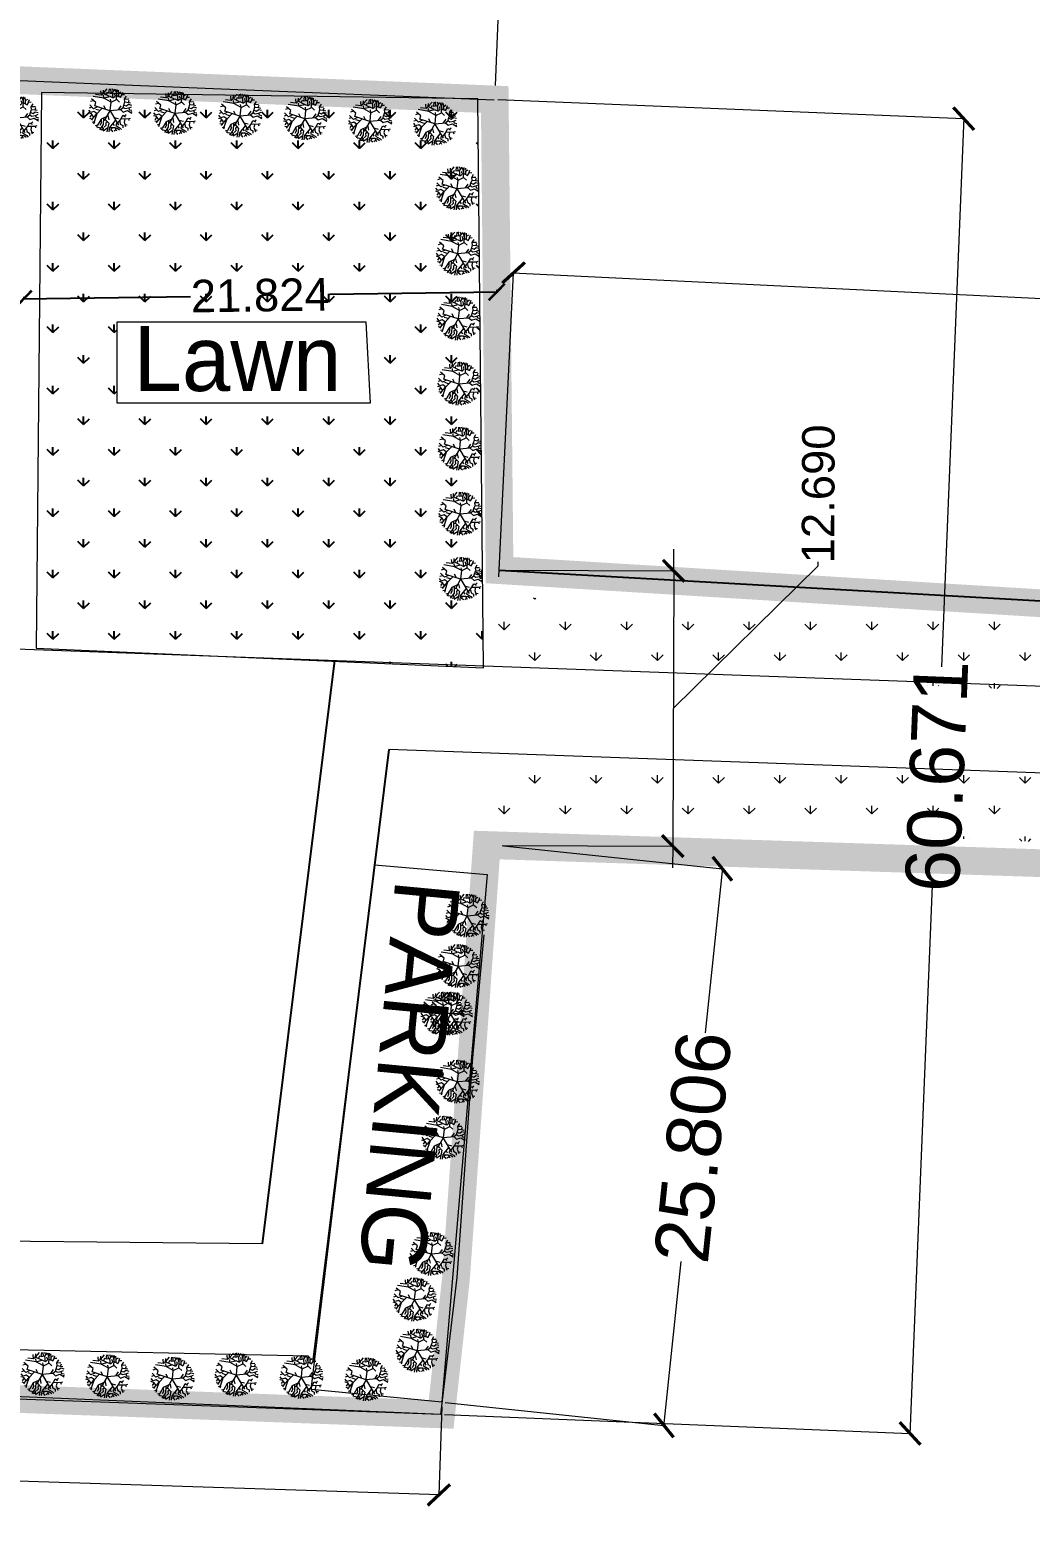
# Model space of a CAD drawing. Extents: x 4380 to 4772, y -521 to -208.
# Drawn here: x 4606.1 to 4652.3, y -416.6 to -347.7 of the extents above; entities that cross this region are included whole.
import ezdxf

# ---------------------------------------------------------------- set-up
doc = ezdxf.new("R2010")
doc.units = 0
doc.header["$LTSCALE"] = 40
doc.header["$MEASUREMENT"] = 0
doc.header["$PDMODE"] = 32
doc.header["$PDSIZE"] = 0.02
doc.layers.get('0').update_dxf_attribs({"linetype": 'CONTINUOUS'})
doc.layers.get('Defpoints').update_dxf_attribs({"linetype": 'CONTINUOUS'})
for name, color, linetype, lineweight in [('BW', 1, 'CONTINUOUS', 9), ('Dimension', 251, 'CONTINUOUS', 9), ('Grass', 82, 'CONTINUOUS', 13), ('ROAD', 7, 'CONTINUOUS', 5), ('Stair', 2, 'CONTINUOUS', 15), ('Text', 7, 'CONTINUOUS', 20), ('TR', 92, 'CONTINUOUS', 5)]:
    doc.layers.add(name, color=color, linetype=linetype, lineweight=lineweight)
doc.layers.add('dimen', color=7, linetype='CONTINUOUS')
doc.layers.add('lawn', color=92, linetype='CONTINUOUS')
doc.styles.add('dim-stylus bt', font='arial.ttf')
doc.styles.add('STYLE9', font='')
doc.styles.get('STYLE9').set_extended_font_data('Century Gothic')
doc.dimstyles.new('Tabrej', dxfattribs={"dimtxt": 0.32, "dimasz": 0.2, "dimexe": 1.38778e-17, "dimexo": 0.15, "dimgap": 0.09, "dimtad": 0, "dimdec": 3, "dimzin": 0, "dimdsep": 46, "dimtxsty": 'dim-stylus bt', "dimblk": 'ARCHTICK', "dimcen": 0, "dimdle": 0.05, "dimclrd": 256, "dimclre": 256, "dimclrt": 7, "dimadec": 0, "dimazin": 0, "dimtfac": 1, "dimtdec": 3, "dimtofl": 0, "dimtmove": 0, "dimatfit": 1, "dimfxl": 0, "dimtolj": 1, "dimtzin": 0, "dimlwd": -1, "dimlwe": -1, "dimarcsym": 0})
pattern_1 = [(90, (-1290.4887, -3100.5974), (-1.41421356, 1.41421356), [0.375, -2.4534271]), (45, (-1290.4887, -3100.5974), (-1.41421356, 1.41421356), [0.375, -1.625]), (135, (-1290.4887, -3100.5974), (-1.41421356, -1.41421356), [0.375, -1.625])]

# ---------------------------------------------------------------- blocks, each defined once
blk = doc.blocks.new('_ArchTick')
at = {"color": 0, "const_width": 0.15}
blk.add_lwpolyline([(-0.5, -0.5), (0.5, 0.5)], dxfattribs=at)
blk = doc.blocks.new('*D43')
at = {"layer": 'Defpoints', "color": 0, "transparency": 16777216}
for p in [(4542.18, -408.359), (4625.125, -411.073), (4624.987, -415.288)]:
    blk.add_point(p, dxfattribs=at)
at = {"layer": 'Dimension', "transparency": 16777216}
for p, q in [((4542.175, -408.509), (4542.042, -412.574)), ((4625.12, -411.223), (4624.987, -415.288)), ((4541.992, -412.572), (4568.233, -413.431)), ((4625.037, -415.29), (4578.794, -413.776))]:
    blk.add_line(p, q, dxfattribs=at)
for p, rotation in [((4542.042, -412.574), 178.1259233630659), ((4624.987, -415.288), 358.1259233630659)]:
    blk.add_blockref('_ArchTick', p, dxfattribs=dict(at, rotation=rotation))
at = {"layer": 'Dimension', "color": 7, "transparency": 16777216, "insert": (4573.513, -413.604), "char_height": 2.5, "attachment_point": 5, "rotation": 358.12592, "style": 'dim-stylus bt'}
blk.add_mtext('\\A1;82.989', dxfattribs=at)
blk = doc.blocks.new('*D49')
at = {"layer": 'Defpoints', "color": 0, "transparency": 16777216}
for p in [(4627.76, -346.535), (4557.62, -347.547), (4627.598, -350.452)]:
    blk.add_point(p, dxfattribs=at)
at = {"layer": 'Dimension', "transparency": 16777216}
for p, q in [((4557.626, -347.397), (4557.782, -343.63)), ((4557.732, -343.628), (4596.629, -345.243)), ((4627.81, -346.537), (4607.163, -345.68)), ((4627.604, -350.302), (4627.76, -346.535))]:
    blk.add_line(p, q, dxfattribs=at)
for p, rotation in [((4557.782, -343.63), 177.6228425323131), ((4627.76, -346.535), 357.6228425323131)]:
    blk.add_blockref('_ArchTick', p, dxfattribs=dict(at, rotation=rotation))
at = {"layer": 'Dimension', "color": 7, "transparency": 16777216, "insert": (4601.912, -345.078), "char_height": 2.5, "attachment_point": 5, "rotation": 357.62284, "style": 'dim-stylus bt'}
blk.add_mtext('\\A1;70.038', dxfattribs=at)
blk = doc.blocks.new('*D50')
at = {"layer": 'Defpoints', "color": 0, "transparency": 16777216}
for p in [(4730.548, -363.889), (4627.748, -373.111), (4729.862, -378.057)]:
    blk.add_point(p, dxfattribs=at)
at = {"layer": 'Dimension', "transparency": 16777216}
for p, q in [((4627.755, -372.961), (4628.434, -358.943)), ((4628.384, -358.94), (4673.37, -361.119)), ((4730.598, -363.891), (4685.612, -361.712)), ((4729.869, -377.907), (4730.548, -363.889))]:
    blk.add_line(p, q, dxfattribs=at)
for p, rotation in [((4628.434, -358.943), 177.2269852814741), ((4730.548, -363.889), 357.2269852814741)]:
    blk.add_blockref('_ArchTick', p, dxfattribs=dict(at, rotation=rotation))
at = {"layer": 'Dimension', "color": 7, "transparency": 16777216, "insert": (4679.491, -361.416), "char_height": 2.5, "attachment_point": 5, "rotation": 357.22699, "style": 'dim-stylus bt'}
blk.add_mtext('\\A1;102.234', dxfattribs=at)
blk = doc.blocks.new('SHRUB4')
at = {"layer": 'TR'}
for p, q in [((-0.0414, 0.0723), (-0.0683, 0.0756)), ((-0.0414, 0.0723), (-0.0435, 0.0921)), ((-0.0325, 0.0806), (-0.0414, 0.0723)), ((-0.0325, 0.0806), (-0.0146, 0.1012)), ((-0.0325, 0.0806), (-0.0318, 0.0954)), ((-0.0042, 0.0665), (-0.0325, 0.0806)), ((-0.0304, 0.0599), (-0.0312, 0.0723)), ((-0.0181, 0.0756), (-0.0132, 0.0872)), ((-0.0063, 0.0815), (-0.0042, 0.1012)), ((0.0095, 0.0839), (-0.0063, 0.0815)), ((0.0033, 0.0839), (0.0019, 0.1021)), ((0.0143, 0.0913), (0.0095, 0.1012)), ((0.0102, 0.0839), (0.0219, 0.0996)), ((0.0129, 0.0599), (0.0102, 0.0839)), ((0.0143, 0.0607), (0.0233, 0.069)), ((0.0233, 0.069), (0.0191, 0.0806)), ((0.0295, 0.0764), (0.0239, 0.0979)), ((0.0287, 0.0524), (0.0316, 0.0988)), ((0.0302, 0.0707), (0.0467, 0.0624)), ((0.0398, 0.0822), (0.0384, 0.0954)), ((0.0391, 0.0815), (0.0495, 0.088)), ((0.0391, 0.0674), (0.0391, 0.0815)), ((0.0467, 0.0624), (0.0543, 0.0748)), ((0.0536, 0.0756), (0.057, 0.0864)), ((0.0543, 0.0748), (0.0659, 0.0756)), ((-0.0903, -0.0079), (-0.0993, 0.0037)), ((-0.0849, 0.0169), (-0.098, 0.0128)), ((-0.0772, 0.0095), (-0.0951, 0.0277)), ((-0.078, 0.0467), (-0.0917, 0.0425)), ((-0.0662, 0.0384), (-0.0862, 0.0549)), ((-0.0298, 0.0582), (-0.0793, 0.0665)), ((-0.0587, 0.0178), (-0.0772, 0.0095)), ((-0.0711, 0.0227), (-0.0662, 0.0384)), ((-0.0022, 0.0004), (-0.0711, 0.0226)), ((-0.0491, 0.002), (-0.0662, 0.007)), ((-0.0387, 0.0111), (-0.0628, -0.0137)), ((-0.0304, 0.0591), (-0.0042, 0.0665)), ((0.0033, 0.0401), (-0.0298, 0.0582)), ((-0.0215, 0.007), (-0.0298, 0.0235)), ((-0.0022, 0.0004), (-0.0277, -0.0451)), ((-0.0029, 0.0674), (0.0129, 0.0599)), ((-0.0009, 0.0019), (0.0033, 0.0401)), ((-0.0009, 0.0019), (0.0467, 0.0062)), ((0.0033, 0.0409), (0.0006, 0.0533)), ((0.0033, 0.0401), (0.0287, 0.0524)), ((0.0287, 0.0533), (0.0426, 0.0401)), ((0.0377, 0.0053), (0.0501, 0.0227)), ((0.0467, 0.0062), (0.0591, 0.0161)), ((0.0467, 0.0062), (0.0597, -0.0054)), ((0.0591, 0.0161), (0.0618, 0.026)), ((0.0591, 0.0161), (0.068, 0.0103)), ((0.0597, -0.0054), (0.079, 0.0012)), ((0.0618, 0.026), (0.0674, 0.0409)), ((0.0618, 0.0268), (0.0742, 0.0227)), ((0.0659, 0.0533), (0.0742, 0.0674)), ((0.0674, 0.0417), (0.0659, 0.0533)), ((0.0666, 0.0541), (0.0846, 0.0549)), ((0.0674, 0.0409), (0.0832, 0.0392)), ((0.068, 0.0103), (0.0846, 0.0136)), ((0.0742, 0.0227), (0.0838, 0.0302)), ((0.079, 0.0012), (0.099, -0.0112)), ((0.0832, 0.0392), (0.0873, 0.05)), ((0.0832, 0.0392), (0.0936, 0.0367)), ((0.0838, 0.0302), (0.0976, 0.0268)), ((0.0846, 0.0136), (0.0969, 0.0186)), ((0.0846, 0.0136), (0.0866, 0.0053)), ((0.0866, 0.0053), (0.0997, 0.0029)), ((-0.0869, -0.0145), (-0.1, -0.0104)), ((-0.0951, -0.0021), (-0.0986, -0.0037)), ((-0.0849, -0.0153), (-0.0945, -0.0285)), ((-0.0849, -0.0377), (-0.0945, -0.036)), ((-0.0759, -0.0029), (-0.0903, -0.0079)), ((-0.0772, -0.0277), (-0.0876, -0.0426)), ((-0.0766, -0.0285), (-0.0869, -0.0145)), ((-0.0752, -0.0509), (-0.0841, -0.0534)), ((-0.0738, -0.0509), (-0.0772, -0.0608)), ((-0.0635, -0.0128), (-0.0766, -0.0285)), ((-0.0628, -0.012), (-0.0759, -0.0029)), ((-0.0628, -0.0137), (-0.0752, -0.0509)), ((-0.0593, -0.0657), (-0.0697, -0.0691)), ((-0.0601, -0.0666), (-0.0635, -0.0773)), ((-0.0429, -0.0384), (-0.0593, -0.0657)), ((-0.0325, -0.0633), (-0.0497, -0.0872)), ((-0.0422, -0.0566), (-0.0483, -0.0674)), ((-0.0167, -0.0261), (-0.0429, -0.0384)), ((-0.0429, -0.0384), (-0.0422, -0.0566)), ((-0.0318, -0.0335), (-0.0325, -0.0633)), ((-0.0202, -0.0674), (-0.0277, -0.0756)), ((-0.0242, -0.0393), (-0.0077, -0.0566)), ((-0.0146, -0.0509), (-0.0215, -0.055)), ((-0.0215, -0.055), (-0.0202, -0.0674)), ((-0.0077, -0.0566), (-0.016, -0.0971)), ((-0.0119, -0.022), (-0.0077, -0.0409)), ((0.0219, -0.0442), (-0.0036, -0.0765)), ((-0.0015, -0.0005), (0.0369, -0.0654)), ((0.0116, -0.0599), (0.0171, -0.0682)), ((0.0164, -0.0302), (0.037, -0.036)), ((0.0295, -0.0541), (0.0247, -0.0674)), ((0.0247, -0.0674), (0.0453, -0.0798)), ((0.0336, -0.0583), (0.0501, -0.0368)), ((0.0439, -0.0483), (0.046, -0.0615)), ((0.046, -0.0615), (0.0577, -0.0682)), ((0.0495, -0.0368), (0.0584, -0.0203)), ((0.0501, -0.0368), (0.0832, -0.036)), ((0.0577, -0.0682), (0.0577, -0.079)), ((0.0584, -0.0203), (0.0694, -0.0269)), ((0.0666, -0.0368), (0.0632, -0.0517)), ((0.0632, -0.0517), (0.0701, -0.0723)), ((0.0653, -0.0624), (0.0784, -0.0649)), ((0.0659, -0.0236), (0.0735, -0.0169)), ((0.0832, -0.0368), (0.0928, -0.0335)), ((0.0832, -0.036), (0.0853, -0.0442)), ((0.0915, -0.0062), (0.1004, -0.0029)), ((-0.0559, -0.0765), (-0.0601, -0.0781)), ((-0.0435, -0.0798), (-0.0559, -0.0765)), ((-0.0352, -0.0848), (-0.0429, -0.0889)), ((-0.0387, -0.0723), (-0.0325, -0.0806)), ((-0.0325, -0.0806), (-0.0352, -0.0906)), ((-0.0119, -0.079), (-0.0325, -0.093)), ((-0.0036, -0.0765), (-0.0063, -0.0971)), ((-0.0029, -0.0773), (0.0205, -0.0773)), ((0.0088, -0.079), (0.0006, -0.0872)), ((0.0006, -0.0872), (0.0102, -0.0922)), ((0.0102, -0.0922), (0.0075, -0.0963)), ((0.0247, -0.0872), (0.0171, -0.0938)), ((0.0205, -0.0773), (0.0287, -0.0922)), ((0.0212, -0.0773), (0.0322, -0.0798)), ((0.0322, -0.0798), (0.0426, -0.0872)), ((0.0453, -0.0798), (0.0515, -0.0864))]:
    blk.add_line(p, q, dxfattribs=at)
blk = doc.blocks.new('*D51')
at = {"layer": 'Defpoints', "color": 0, "transparency": 16777216}
for p in [(4627.821, -385.345), (4625.127, -411.011), (4635.372, -412.086)]:
    blk.add_point(p, dxfattribs=at)
at = {"layer": 'Dimension', "transparency": 16777216}
for p, q in [((4627.97, -385.361), (4638.066, -386.421)), ((4638.071, -386.371), (4637.272, -393.982)), ((4635.367, -412.136), (4636.166, -404.524)), ((4625.276, -411.026), (4635.372, -412.086))]:
    blk.add_line(p, q, dxfattribs=at)
for p, rotation in [((4638.066, -386.421), 84.00789159679694), ((4635.372, -412.086), 264.0078915967969)]:
    blk.add_blockref('_ArchTick', p, dxfattribs=dict(at, rotation=rotation))
at = {"layer": 'Dimension', "color": 7, "transparency": 16777216, "insert": (4636.719, -399.253), "char_height": 2.5, "attachment_point": 5, "rotation": 84.00789, "style": 'dim-stylus bt'}
blk.add_mtext('\\A1;25.806', dxfattribs=at)
blk = doc.blocks.new('*D54')
at = {"layer": 'Defpoints', "color": 0, "transparency": 16777216}
for p in [(4627.806, -372.655), (4627.758, -385.345), (4635.776, -385.375)]:
    blk.add_point(p, dxfattribs=at)
at = {"layer": 'Dimension', "transparency": 16777216}
for p, q in [((4635.824, -372.686), (4635.828, -371.686)), ((4627.956, -372.656), (4635.824, -372.686)), ((4635.824, -372.686), (4635.776, -385.375)), ((4635.8, -379.031), (4642.486, -372.45)), ((4642.486, -372.45), (4642.487, -372.27)), ((4627.908, -385.346), (4635.776, -385.375)), ((4635.776, -385.375), (4635.772, -386.375))]:
    blk.add_line(p, q, dxfattribs=at)
for p, rotation in [((4635.824, -372.686), 269.7829599271652), ((4635.776, -385.375), 89.78295992716521)]:
    blk.add_blockref('_ArchTick', p, dxfattribs=dict(at, rotation=rotation))
at = {"layer": 'Dimension', "color": 7, "transparency": 16777216, "insert": (4642.499, -369.139), "char_height": 1.5, "attachment_point": 5, "rotation": 89.78296, "style": 'dim-stylus bt'}
blk.add_mtext('\\A1;12.690', dxfattribs=at)
blk = doc.blocks.new('*D57')
at = {"layer": 'Defpoints', "color": 0, "transparency": 16777216}
for p in [(4627.654, -359.586), (4605.832, -359.899), (4627.657, -359.83)]:
    blk.add_point(p, dxfattribs=at)
at = {"layer": 'dimen', "transparency": 16777216}
for p, q in [((4605.786, -360.144), (4613.534, -360.033)), ((4605.835, -360.049), (4605.836, -360.144)), ((4627.707, -359.83), (4619.96, -359.941)), ((4627.656, -359.736), (4627.657, -359.83))]:
    blk.add_line(p, q, dxfattribs=at)
at = {"layer": 'dimen', "transparency": 16777216, "xscale": 0.75, "yscale": 0.75, "zscale": 0.75}
for p, rotation in [((4627.657, -359.83), 0.8226097167320927), ((4605.836, -360.144), 180.8226097167321)]:
    blk.add_blockref('_ArchTick', p, dxfattribs=dict(at, rotation=rotation))
at = {"layer": 'dimen', "color": 7, "transparency": 16777216, "insert": (4616.747, -359.987), "char_height": 1.5, "attachment_point": 5, "rotation": 0.82261, "style": 'dim-stylus bt'}
blk.add_mtext('\\A1;21.824', dxfattribs=at)
blk = doc.blocks.new('*D59')
at = {"layer": 'Defpoints', "color": 0, "transparency": 16777216}
for p in [(4627.565, -350.955), (4625.092, -411.576), (4646.728, -412.458)]:
    blk.add_point(p, dxfattribs=at)
at = {"layer": 'Dimension', "transparency": 16777216}
for p, q in [((4627.715, -350.961), (4649.201, -351.837)), ((4649.203, -351.787), (4648.171, -377.107)), ((4646.726, -412.508), (4647.759, -387.188)), ((4625.242, -411.582), (4646.728, -412.458))]:
    blk.add_line(p, q, dxfattribs=at)
for p, rotation in [((4649.201, -351.837), 87.66394582366166), ((4646.728, -412.458), 267.6639458236617)]:
    blk.add_blockref('_ArchTick', p, dxfattribs=dict(at, rotation=rotation))
at = {"layer": 'Dimension', "color": 7, "transparency": 16777216, "insert": (4647.965, -382.148), "char_height": 2.5, "attachment_point": 5, "rotation": 87.66395, "style": 'dim-stylus bt'}
blk.add_mtext('\\A1;60.671', dxfattribs=at)

msp = doc.modelspace()

# ---------------------------------------------------------------- hatches: boundary and pattern name
at = {"layer": 'Grass'}
h = msp.add_hatch(dxfattribs=at)
h.set_pattern_fill('GRASS', color=256, scale=2, style=0)
h.set_pattern_definition(pattern_1)
edge = h.paths.add_edge_path()
edge.add_line((4720.8779, -380.6886), (4721.012, -378.4321))
edge.add_line((4721.012, -378.4321), (4627.7477, -373.8603))
edge.add_line((4627.7477, -373.8603), (4627.5719, -377.0951))
edge.add_line((4627.5719, -377.0951), (4721.7917, -381.2252))
edge.add_line((4721.7917, -381.2252), (4720.3569, -381.1585))
edge.add_arc((4720.3788, -380.659), 0.5, 267.490054, 356.604207)
h = msp.add_hatch(dxfattribs=at)
h.set_pattern_fill('GRASS', color=256, scale=2, style=0)
h.set_pattern_definition(pattern_1)
h.paths.add_polyline_path([(4627.2307, -384.1008), (4627.3785, -381.0905), (4720.004, -385.1241), (4720.2255, -388.048)])
at = {"layer": 'lawn'}
h = msp.add_hatch(dxfattribs=at)
h.set_pattern_fill('GRASS', color=256, scale=2, style=0)
h.set_pattern_definition([(90, (-1007.2447, -2072.8997), (-1.41421356, 1.41421356), [0.375, -2.4534271]), (45, (-1007.2447, -2072.8997), (-1.41421356, 1.41421356), [0.375, -1.625]), (135, (-1007.2447, -2072.8997), (-1.41421356, -1.41421356), [0.375, -1.625])])
h.paths.add_polyline_path([(4626.7809, -350.9229), (4606.6582, -350.6358), (4606.4136, -376.2452), (4627.0456, -377.1543)])
h.paths.add_polyline_path([(4610.146, -361.2023), (4610.146, -364.9574), (4621.8157, -364.9574), (4621.6217, -361.2023)], flags=16)

# ---------------------------------------------------------------- linework, layer by layer
at = {"layer": 'BW', "linetype": 'Continuous', "ltscale": 0.03, "const_width": 1.28}
for points in [[(4729.8849, -377.4322), (4692.0862, -376.2966), (4661.2192, -374.6976), (4627.7878, -372.6542), (4627.5652, -350.9546), (4601.5132, -349.8986), (4557.5872, -348.0496), (4558.3692, -331.7846), (4559.5772, -305.7976), (4560.9152, -288.1036), (4573.7222, -287.8726), (4574.3192, -270.2576), (4574.9352, -240.9616), (4546.8002, -240.2206), (4502.1282, -238.4496)], [(4506.4562, -472.0226), (4537.5022, -483.9076), (4539.8662, -447.7506), (4542.1472, -408.8616), (4564.8872, -408.8686), (4592.7402, -410.3996), (4625.0922, -411.5756), (4625.7822, -405.2556), (4627.1982, -385.3266), (4661.3712, -386.4466), (4691.3542, -387.5886), (4724.3462, -389.4806)]]:
    msp.add_lwpolyline(points, dxfattribs=at)
at = {"layer": 'dimen'}
for p, q in [((4627.7878, -372.6542), (4692.0862, -376.2966)), ((4620.1687, -376.8261), (4616.8311, -403.7071)), ((4622.6834, -380.9201), (4619.1735, -409.1891))]:
    msp.add_line(p, q, dxfattribs=at)
at = {"layer": 'Dimension'}
for points in [[(4524.4967, -239.3489), (4546.8327, -240.2344), (4560.9002, -240.6049), (4574.9053, -240.9737), (4574.6597, -255.6234), (4574.3517, -270.2714), (4573.7547, -287.8864), (4560.9477, -288.1174), (4560.2787, -296.9644), (4559.6097, -305.8114), (4559.0057, -318.8049), (4558.4017, -331.7984), (4558.0107, -339.9309), (4557.6821, -348.0668), (4568.5368, -348.6694), (4579.5827, -348.9879), (4601.5457, -349.9124), (4614.5717, -350.4404), (4627.5352, -350.9688)], [(4627.0544, -389.4652), (4626.5227, -395.3049), (4625.8147, -405.2694), (4625.0624, -411.5844), (4608.9487, -411.0014), (4592.7727, -410.4134), (4578.8462, -409.6479), (4564.9197, -408.8824), (4553.5497, -408.8789), (4542.1797, -408.8754), (4541.0392, -428.3199), (4539.8987, -447.7644), (4538.7167, -465.8429), (4537.5594, -483.8639), (4522.0117, -477.9789)]]:
    msp.add_lwpolyline(points, dxfattribs=at)
at = {"layer": 'Grass'}
for points in [[(4626.7809, -350.9229), (4606.6582, -350.6358), (4606.4136, -376.2452), (4627.0456, -377.1543)], [(4610.146, -361.2023), (4621.6217, -361.2023), (4621.8157, -364.9574), (4610.146, -364.9574)], [(4622.0231, -386.2388), (4627.2111, -386.6833), (4625.1268, -411.0105), (4619.1012, -410.4245)]]:
    msp.add_lwpolyline(points, close=True, dxfattribs=at)
at = {"layer": 'ROAD'}
for p, q in [((4691.8764, -379.4316), (4604.1805, -376.2452)), ((4691.7312, -383.4289), (4622.6834, -380.9201)), ((4616.8311, -403.7071), (4514.8542, -402.7752)), ((4618.9672, -408.887), (4524.5093, -406.9194))]:
    msp.add_line(p, q, dxfattribs=at)
at = {"layer": 'Stair'}
msp.add_line((4625.0922, -411.5756), (4578.8137, -409.6341), dxfattribs=at)

# ---------------------------------------------------------------- block references
at = {"layer": 'TR', "xscale": 10, "yscale": 10, "zscale": 10}
for p in [(4609.8309, -351.478), (4612.8288, -351.5995), (4605.5247, -351.8207), (4615.8266, -351.7213), (4618.8245, -351.8435), (4621.8223, -351.9657), (4624.8201, -352.0879), (4625.8438, -355.0779), (4625.8719, -358.0777), (4625.9001, -361.0776), (4625.9282, -364.0775), (4625.9563, -367.0773), (4625.9845, -370.0772), (4626.0126, -373.0771), (4626.3057, -388.6103), (4625.8923, -390.9295), (4625.161, -393.1215), (4625.5425, -393.1215), (4625.8614, -396.2556), (4625.2068, -398.8334), (4624.6587, -404.1971), (4623.8793, -406.3005), (4624.0134, -408.6547), (4606.7069, -409.7388), (4609.7055, -409.8477), (4612.7041, -409.9562), (4615.6529, -409.7665), (4618.6515, -409.875), (4621.6501, -409.9835)]:
    msp.add_blockref('SHRUB4', p, dxfattribs=at)

# ---------------------------------------------------------------- texts
at = {"layer": 'Text', "insert": (4610.9041, -361.3955), "char_height": 3, "width": 77.016683, "attachment_point": 1, "style": 'STYLE9'}
msp.add_mtext('Lawn', dxfattribs=at)
at = {"layer": 'Text', "insert": (4625.9776, -387.1398), "char_height": 3, "width": 77.016683, "attachment_point": 1, "rotation": 264.633143, "style": 'STYLE9'}
msp.add_mtext('PARKING', dxfattribs=at)

# ---------------------------------------------------------------- dimensions: what is measured, and where the dimension line sits
at = {"layer": 'dimen'}
dim = msp.add_aligned_dim(p1=(4605.8324, -359.899), p2=(4627.6537, -359.5857), distance=-0.2448, dimstyle='Tabrej', override={"dimtxt": 1.5, "dimasz": 0.75}, dxfattribs=at)
dim.commit()
dim.dimension.update_dxf_attribs({"geometry": '*D57', "text_midpoint": (4616.7466, -359.9871)})
at = {"layer": 'Dimension'}
for base, p1, p2, angle, override, picture, middle in [((4627.7603, -346.5353), (4557.6197, -347.547), (4627.5977, -350.452), 357.622843, {"dimtxt": 2.5, "dimasz": 1, "dimtmove": 1}, '*D49', (4601.9119, -345.0779)), ((4635.7759, -385.3754), (4627.8063, -372.6553), (4627.7582, -385.345), 269.78296, {"dimtxt": 1.5, "dimasz": 1, "dimtmove": 1}, '*D54', (4642.4873, -372.1796)), ((4624.9868, -415.2879), (4542.1797, -408.359), (4625.1247, -411.073), 358.125923, {"dimtxt": 2.5, "dimasz": 1, "dimtmove": 1}, '*D43', (4573.5133, -413.6037))]:
    dim = msp.add_linear_dim(base=base, p1=p1, p2=p2, angle=angle, dimstyle='Tabrej', override=override, dxfattribs=at)
    dim.commit()
    dim.dimension.update_dxf_attribs({"geometry": picture, "text_midpoint": middle, "dimtype": 161})
for p1, p2, distance, picture, middle in [((4627.5652, -350.9546), (4625.0922, -411.5756), 21.6542, '*D59', (4647.9649, -382.1478)), ((4627.7477, -373.111), (4729.8617, -378.057), 14.1851, '*D50', (4679.491, -361.4155)), ((4627.8207, -385.3452), (4625.1268, -411.0105), 10.3016, '*D51', (4636.7191, -399.2533))]:
    dim = msp.add_aligned_dim(p1=p1, p2=p2, distance=distance, dimstyle='Tabrej', override={"dimtxt": 2.5, "dimasz": 1, "dimtmove": 1}, dxfattribs=at)
    dim.commit()
    dim.dimension.update_dxf_attribs({"geometry": picture, "text_midpoint": middle})

doc.saveas('drawing.dxf')
